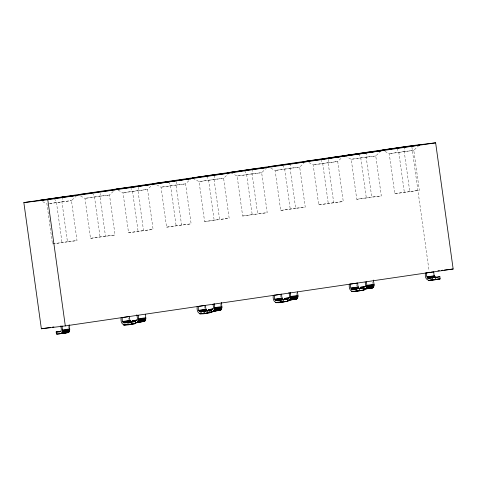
<?xml version="1.0" encoding="UTF-8"?>
<svg xmlns="http://www.w3.org/2000/svg" width="477" height="477" viewBox="0 0 477 477"><rect width="100%" height="100%" fill="white"/><g stroke="black" fill="none" stroke-linecap="round" stroke-linejoin="round"><path stroke-width="0.36" stroke-dasharray="2.38 1.79" d="M62.63 197.025L61.897 201.729L67.448 241.72L77.024 240.575L71.472 200.584L76.493 195.791M100.355 193.459L99.931 196.148L105.483 236.139L115.058 235L109.507 195.01L115.029 189.727M138.491 187.205L137.972 190.567L143.517 230.558L153.093 229.419L147.548 189.429L152.562 184.629M176.532 181.63L176.007 184.987L181.558 224.977L191.134 223.838L185.583 183.848L190.603 179.048M214.674 175.375L214.042 179.412L219.593 219.402L229.169 218.257L223.618 178.267L229.139 172.99M252.81 169.12L252.077 173.831L257.628 213.821L267.203 212.676L261.652 172.686L266.673 167.886M290.851 163.539L290.117 168.25L295.662 208.24L305.238 207.096L299.693 167.105L303.706 163.271M328.677 159.306L328.152 162.669L333.703 202.659L343.279 201.515L337.728 161.524L342.247 157.207M366.92 152.384L366.187 157.088L371.738 197.079L381.314 195.94L375.763 155.949L380.783 151.149M404.955 146.803L404.222 151.507L409.773 191.498L419.349 190.359L413.797 150.368L419.319 145.091M49.775 203.506L71.472 200.584L47.658 203.84M42.626 201.628L46.925 203.923L52.47 243.914L67.448 241.72M80.661 196.047L84.96 198.349L90.511 238.339L105.483 236.139M118.081 190.144L122.994 192.768L128.546 232.758L143.517 230.558M156.736 184.891L161.029 187.187L166.58 227.177L181.558 224.977M192.929 178.326L199.07 181.606L204.615 221.596L219.593 219.402M230.963 172.746L237.105 176.025L242.656 216.015L257.628 213.821M270.841 168.148L275.14 170.444L280.691 210.435L295.662 208.24M308.881 162.568L313.174 164.863L318.725 204.854L333.703 202.659M345.074 156.003L351.215 159.288L356.76 199.279L371.738 197.079M384.951 151.412L389.25 153.707L394.801 193.698L409.773 191.498M52.47 243.914L77.024 240.575M90.511 238.339L115.058 235M128.546 232.758L153.093 229.419M166.58 227.177L191.134 223.838M204.615 221.596L229.169 218.257M242.656 216.015L267.203 212.676M280.691 210.435L305.238 207.096M318.725 204.854L343.279 201.515M356.76 199.279L381.314 195.94M394.801 193.698L419.349 190.359M200.107 312.721L201.544 312.513M200.364 313.043L201.807 312.829M208.616 311.857L210.816 311.529M209.135 311.833L210.524 311.654M132.546 323.012L133.065 322.989M281.931 300.719L282.187 301.035M396.858 148.383L398.826 152.562L404.377 192.553M358.823 153.964L360.791 158.143L366.336 198.134M320.788 159.545L322.75 163.724L328.301 203.715M282.748 165.125L284.715 169.305L290.266 209.296M244.713 170.706L246.681 174.886L252.232 214.877M206.678 176.281L208.646 180.461L214.191 220.452M168.643 181.862L170.605 186.042L176.156 226.032M130.603 187.443L132.57 191.623L138.121 231.613M92.568 193.024L94.535 197.204L100.087 237.194M54.533 198.605L56.501 202.785L62.046 242.775M356.671 284.548L356.874 285.938M280.5 295.013L280.798 297.099M204.43 306.174L204.728 308.255M128.456 318.028L128.653 319.417M411.907 147.154L429.109 271.133M372.513 282.199L372.692 283.505M296.438 293.355L296.616 294.667M220.279 303.867L220.547 305.823M68.133 326.185L68.402 328.146M99.931 196.148L84.96 198.349L109.507 195.01L99.931 196.148M137.972 190.567L122.994 192.768L147.548 189.429L137.972 190.567M176.007 184.987L161.029 187.187L185.583 183.848L176.007 184.987M214.042 179.412L199.07 181.606L223.618 178.267L214.042 179.412M252.077 173.831L237.105 176.025L261.652 172.686L252.077 173.831M290.117 168.25L275.14 170.444L299.693 167.105L290.117 168.25M328.152 162.669L313.174 164.863L337.728 161.524L328.152 162.669M366.187 157.088L351.215 159.288L375.763 155.949L366.187 157.088M404.222 151.507L389.25 153.707L413.797 150.368L404.222 151.507"/><path stroke-width="0.72" d="M60.561 331.306L56.167 331.95L56.477 334.174L61.145 333.62L61.873 333.024L62.541 330.478L61.962 325.791M61.145 333.62L68.336 332.564C70.852 330.889 69.207 327.013 69.153 324.736M135.14 322.726C139.517 323.484 138.813 317.736 138.133 315.321M137.221 322.458L144.406 321.403C146.737 319.918 145.467 316.382 145.318 314.265M211.216 311.564C215.926 312.298 214.71 305.906 214.107 303.467M213.291 311.302L220.481 310.247C222.997 308.565 221.352 304.696 221.298 302.412M287.983 300.319C292.121 300.498 290.505 294.44 290.183 292.306M289.366 300.14L296.551 299.085C298.882 297.594 297.612 294.059 297.463 291.948M364.052 289.157C367.898 289.408 366.777 283.934 366.348 281.841M365.436 288.979L372.626 287.923C375.143 286.248 373.497 282.372 373.443 280.094M23.85 202.582L411.699 145.682L435.638 142.826L453.15 269.016L65.301 325.916L41.362 328.772L23.85 202.582L47.789 199.726L435.638 142.826M78.204 194.735L115.029 189.727M268.384 166.837L305.214 161.828M358.823 153.964L381.284 150.666L366.92 152.384L344.46 155.675L358.823 153.964L306.425 161.256L320.788 159.545L343.249 156.247L328.886 157.965L381.284 150.666M41.362 328.772L50.21 327.472M52.422 327.15L53.895 326.93M122.267 317.551L129.452 316.495C129.672 321.409 130.066 323.078 135.557 321.319L135.867 323.543C128.611 324.426 120.121 328.528 121.069 317.694L122.267 317.551C121.426 324.938 125.815 322.702 131.163 321.963L131.473 324.187M198.337 306.395L205.527 305.34C205.748 310.247 206.136 311.922 211.633 310.157L211.943 312.381C204.681 313.27 196.19 317.366 197.138 306.538L198.337 306.395C197.496 313.777 201.89 311.541 207.239 310.801L207.543 313.025M274.412 295.233L281.597 294.178C281.818 299.085 282.211 300.76 287.703 299.001L288.013 301.22C280.756 302.108 272.266 306.204 273.214 295.376L274.412 295.233C273.571 302.621 277.96 300.379 283.308 299.645L283.618 301.863M350.482 284.071L357.672 283.016C357.893 287.929 358.281 289.599 363.778 287.84L364.082 290.058C356.826 290.946 348.335 295.048 349.283 284.214L350.482 284.071C349.641 291.459 354.035 289.223 359.384 288.484L359.688 290.708M426.557 272.916L433.742 271.86C433.963 276.767 434.356 278.443 439.848 276.678L440.158 278.902C432.901 279.784 424.411 283.887 425.359 273.053L426.557 272.916C425.717 280.297 430.105 278.061 435.453 277.322L435.763 279.546M62.523 329.959L69.714 328.903M138.598 318.797L145.783 317.742M214.668 307.635L221.859 306.58M290.743 296.473L297.928 295.424M366.813 285.318L374.004 284.262M122.822 321.474L130.006 320.419M198.891 310.312L206.082 309.257M274.967 299.151L282.151 298.101M351.036 287.995L358.227 286.939M427.112 276.833L434.297 275.778M62.541 330.478L69.731 329.422M138.61 319.316L145.801 318.26M214.686 308.154L221.871 307.099M290.755 296.998L297.946 295.943M366.831 285.836L374.016 284.781M122.893 321.742L130.084 320.687M198.969 310.581L206.153 309.525M275.038 299.419L282.229 298.363M351.114 288.257L358.299 287.208M427.183 277.101L434.374 276.046M122.988 321.993L130.173 320.938M199.058 310.831L206.249 309.776M275.134 299.669L282.318 298.614M351.203 288.513L358.394 287.458M427.279 277.352L434.464 276.296M62.517 330.984L69.708 329.929M132.391 321.903L132.236 320.794L136.631 320.145M138.592 319.823L145.777 318.767M208.467 310.742L208.312 309.633L212.706 308.989M214.662 308.661L221.853 307.605M284.536 299.586L284.381 298.471L290.105 297.654M290.737 297.499L297.922 296.45M360.612 288.424L360.457 287.309L364.851 286.665M366.807 286.343L373.998 285.288M60.996 331.294L56.167 331.95M123.096 322.219L130.287 321.164M137.787 320.031L132.236 320.794M199.171 311.058L206.356 310.002M213.141 308.977L208.312 309.633M275.241 299.902L282.432 298.846M289.933 297.708L284.381 298.471M351.316 288.74L358.501 287.685M365.287 286.653L360.457 287.309M427.386 277.578L434.577 276.523M123.227 322.422L130.412 321.367M199.297 311.26L206.487 310.205M275.372 300.099L282.557 299.043M351.442 288.937L358.632 287.887M427.517 277.781L434.702 276.726M62.457 331.467L69.648 330.412M123.364 322.589L130.555 321.534M138.533 320.305L145.718 319.25M199.44 311.427L206.624 310.372M214.602 309.144L221.793 308.088M275.509 300.266L282.7 299.21M290.678 297.988L297.863 296.932M351.585 289.11L358.77 288.054M366.747 286.826L373.938 285.771M427.654 277.948L434.845 276.893M355.92 288.525L357.356 288.317M123.513 322.72L130.698 321.665M199.583 311.559L206.774 310.503M275.658 300.397L282.843 299.341M351.728 289.235L358.919 288.186M427.803 278.079L434.988 277.024M123.668 322.81L130.853 321.754M199.738 311.648L206.929 310.593M275.813 300.486L282.998 299.431M351.883 289.33L359.074 288.275M427.958 278.169L435.143 277.113M62.362 331.92L69.553 330.865M123.823 322.857L131.008 321.802M138.437 320.759L145.622 319.703M199.893 311.696L207.084 310.64M214.507 309.597L221.698 308.547M275.968 300.534L283.153 299.478M290.582 298.441L297.767 297.386M352.038 289.378L359.229 288.323M366.652 287.279L373.843 286.224M428.113 278.216L435.298 277.161M135.557 321.319L127.854 322.398L128.164 324.616L135.867 323.543M211.633 310.157L203.923 311.237L204.234 313.461L211.943 312.381M287.703 299.001L279.999 300.075L280.303 302.299L288.013 301.22M363.778 287.84L356.069 288.919L356.379 291.137L364.082 290.058M439.848 276.678L432.144 277.757L432.448 279.981L440.158 278.902M62.231 332.332L69.421 331.282M138.306 321.176L145.491 320.121M214.376 310.014L221.566 308.959M290.451 298.852L297.636 297.803M366.521 287.697L373.712 286.641M62.07 332.707L69.254 331.652M138.139 321.546L145.33 320.49M214.215 310.384L221.4 309.329M290.284 299.222L297.475 298.173M366.36 288.066L373.545 287.011M61.873 333.024L69.064 331.968M137.948 321.862L145.133 320.806M214.018 310.706L221.209 309.651M290.094 299.544L297.278 298.489M366.163 288.382L373.354 287.327M61.652 333.286L68.843 332.231M137.728 322.124L144.913 321.069M213.797 310.962L220.988 309.913M289.873 299.806L297.058 298.751M365.942 288.645L373.133 287.589M68.599 332.433L56.99 334.15L56.685 331.926C62.338 332.666 61.599 330.102 60.77 325.928M135.474 322.583L144.668 321.271M211.293 311.517L220.744 310.11M287.619 300.266L296.813 298.948M363.438 289.193L372.889 287.792M123.418 324.873L125.57 324.557M275.563 302.555L278.437 302.132M351.632 291.393L353.069 291.185M123.704 325.01L126.584 324.593M128.021 324.378L129.458 324.169M199.78 313.854L201.216 313.639M202.653 313.431L204.812 313.115M276.571 302.585L279.444 302.162M280.881 301.953L282.318 301.744M351.925 291.53L354.083 291.214M355.52 291.006L357.672 290.69M430.153 280.053L432.311 279.737M433.748 279.528L439.639 278.926M123.996 325.081L130.465 324.133M200.072 313.92L205.098 313.18M276.141 302.758L283.332 301.708M352.217 291.602L357.965 290.755M428.286 280.44L432.597 279.808M434.04 279.6L435.477 279.385M365.161 288.889L372.626 287.923M289.086 300.051L296.551 299.085M213.678 311.123L216.325 310.777M136.941 322.369L144.406 321.403M60.871 333.53L68.336 332.564M217.017 310.688L220.481 310.247M168.643 181.862L154.28 183.579L191.104 178.571L130.603 187.443L116.239 189.16L153.069 184.152M437.916 270.835L439.365 270.662M441.541 270.399L442.996 270.226M444.445 270.054L453.15 269.016M359.402 290.547L363.569 290.082M284.715 301.553L287.494 301.243M211.424 312.405L206.678 312.662M131.879 323.949L135.349 323.567M281.281 299.473L281.472 299.932M129.136 321.796L129.327 322.249M361.131 288.4L360.976 287.291C366.097 287.869 366.109 285.979 365.149 281.943M285.055 299.562L284.9 298.447C290.553 299.186 289.813 296.622 288.984 292.449M208.986 310.718L208.831 309.609C213.952 310.187 213.964 308.297 213.004 304.266M132.91 321.88L132.755 320.771C138.413 321.504 137.668 318.946 136.839 314.772M47.789 199.726L65.301 325.916M62.63 197.025L40.169 200.316L76.994 195.308L62.63 197.025M214.775 174.701L192.314 177.999L229.139 172.99L214.775 174.701M252.81 169.12L230.349 172.418L267.174 167.409L252.81 169.12M404.955 146.803L382.494 150.1L419.319 145.091L404.955 146.803"/></g></svg>
